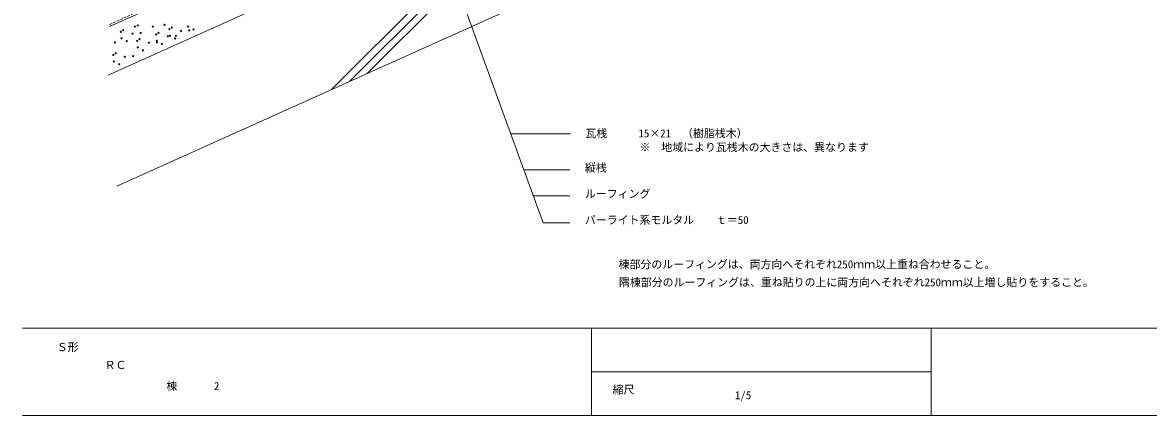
# Model space of a CAD drawing. Units: millimetres, scale not verified. Extents: x -203 to 197, y -138 to 132.
# Drawn here: x -203.2 to 54.6, y -138.4 to -48.3 of the extents above; entities that cross this region are included whole.
import ezdxf
from ezdxf.enums import TextEntityAlignment as Align

# ---------------------------------------------------------------- set-up
doc = ezdxf.new("R2010")
doc.units = ezdxf.units.MM
doc.header["$LTSCALE"] = 0.5
doc.linetypes.add('DASHED1', pattern=[1.8, 1.2, -0.6])
for name, color, linetype, lineweight in [('0-0', 5, 'Continuous', 18), ('1-0', 7, 'Continuous', 18), ('1-1', 7, 'Continuous', 18), ('1-3', 7, 'Continuous', 18)]:
    doc.layers.add(name, color=color, linetype=linetype, lineweight=lineweight)
doc.styles.add('ＭＳ ゴシック', font='')
doc.styles.get('ＭＳ ゴシック').set_extended_font_data('MS Gothic')

msp = doc.modelspace()

# ---------------------------------------------------------------- linework, layer by layer
at = {"layer": '0-0'}
for p, q in [((196.7568, -118.3649), (-203.2433, -118.3649)), ((-72.973, -118.3649), (-72.973, -138.3649)), ((4.8649, -118.3649), (4.8649, -138.3649)), ((-72.973, -128.3649), (4.8649, -128.3649)), ((196.7568, -138.3649), (-203.2432, -138.3649))]:
    msp.add_line(p, q, dxfattribs=at)
at = {"layer": '1-0'}
for p, q in [((-183.2977, -49.2812), (-12.4533, 27.5987)), ((-183.6591, -60.4098), (-12.4533, 16.6329)), ((-181.6562, -85.8265), (-12.4533, -9.6852)), ((-76.4272, -12.1554), (-124.2782, -60.0064)), ((-80.5413, -14.0068), (-128.3923, -61.8577)), ((-84.6554, -15.8581), (-132.5064, -63.7091)), ((-89.8822, -78.1106), (-84.019, -94.2195))]:
    msp.add_line(p, q, dxfattribs=at)
at = {"layer": '1-0', "linetype": 'DASHED1'}
msp.add_lwpolyline([(-183.2977, -48.7825), (-12.4533, 28.0974), (33.1428, 7.5792)], dxfattribs=at)
at = {"layer": '1-0'}
for points in [[(-113.1128, -14.285), (-90.5668, -76.2296), (-90.5094, -76.3874)], [(-90.5094, -76.3874), (-90.1258, -77.4411), (-89.8822, -78.1106)]]:
    msp.add_lwpolyline(points, dxfattribs=at)
for centre in [(-176.8616, -49.0278), (-170.7414, -48.8947), (-180.72, -50.4913), (-180.1878, -50.0921), (-178.0591, -50.8904), (-177.5269, -49.2939), (-176.1964, -50.7574), (-173.4024, -49.2939), (-172.6426, -51.0993), (-172.1104, -50.7001), (-169.9816, -51.4984), (-169.6027, -49.8833), (-169.4696, -51.3468), (-169.0705, -49.4842), (-168.1189, -51.3654), (-166.9417, -50.2825), (-165.3006, -49.2623), (-165.079, -50.1494), (-164.1032, -49.9276), (-182.0505, -52.8862), (-180.587, -51.9548), (-179.3895, -52.6201), (-176.9853, -52.5758), (-176.8522, -54.0393), (-176.4531, -52.1767), (-174.3243, -52.9749), (-172.5095, -52.5628), (-172.4616, -52.8419), (-171.3121, -53.228), (-168.2722, -52.0121), (-182.4571, -55.7894), (-181.9249, -55.3903), (-179.7962, -56.1886), (-177.9335, -56.0555), (-175.6548, -54.7046), (-182.3241, -57.2529), (-181.1266, -57.9182)]:
    msp.add_circle(centre, 0.1331, dxfattribs=at)
at = {"layer": '1-3'}
for p, q in [((-77.7433, -73.8668), (-91.4268, -73.8668)), ((-77.866, -82.1064), (-88.4278, -82.1064)), ((-77.866, -88.0487), (-86.265, -88.0487)), ((-77.866, -94.2195), (-84.019, -94.2195))]:
    msp.add_line(p, q, dxfattribs=at)

# ---------------------------------------------------------------- texts
at = {"layer": '0-0', "color": 7, "style": 'ＭＳ ゴシック'}
for s, p in [('Ｓ形', (-195.4054, -124.1757)), ('棟', (-170.2781, -133.1048)), ('縮尺', (-68.1081, -133.9054))]:
    msp.add_text(s, height=1.833, dxfattribs=at).set_placement(p, align=Align.BOTTOM_LEFT)
at = {"layer": '1-0', "style": 'ＭＳ ゴシック'}
for s, p in [('15×21\u3000（樹脂桟木）', (-62.1851, -75.2016)), ('※\u3000地域により瓦桟木の大きさは、異なります', (-61.9542, -78.3887)), ('パーライト系モルタル\u3000\u3000ｔ＝50', (-74.4495, -95.0579)), ('棟部分のルーフィングは、両方向へそれぞれ250ｍｍ以上重ね合わせること。', (-66.7369, -105.2156)), ('隅棟部分のルーフィングは、重ね貼りの上に両方向へそれぞれ250ｍｍ以上増し貼りをすること。', (-66.6491, -109.3269)), ('1/5', (-40.0932, -135.1819))]:
    msp.add_text(s, height=1.833, dxfattribs=at).set_placement(p, align=Align.BOTTOM_LEFT)
at = {"layer": '1-1', "style": 'ＭＳ ゴシック'}
for s, p in [('ＲＣ', (-184.4438, -128.2884)), ('2', (-159.4073, -133.1048))]:
    msp.add_text(s, height=1.833, dxfattribs=at).set_placement(p, align=Align.BOTTOM_LEFT)
at = {"layer": '1-3', "style": 'ＭＳ ゴシック'}
for s, p in [('瓦桟', (-74.3268, -75.2178)), ('縦桟', (-74.4495, -83.0579)), ('ルーフィング', (-74.4495, -89.0579))]:
    msp.add_text(s, height=1.833, dxfattribs=at).set_placement(p, align=Align.BOTTOM_LEFT)

doc.saveas('drawing.dxf')
